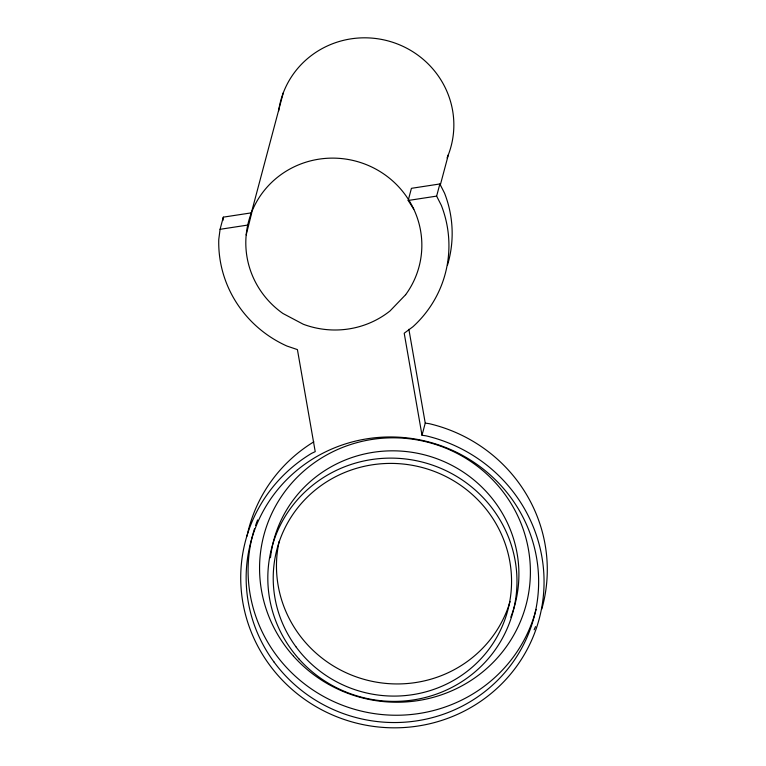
<?xml version="1.0" encoding="UTF-8"?>
<svg xmlns="http://www.w3.org/2000/svg" width="766" height="766" viewBox="0 0 766 766"><rect width="100%" height="100%" fill="white"/><g stroke="black" fill="none" stroke-linecap="round" stroke-linejoin="round"><path stroke-width="1.15" d="M246.183 234.932L251.746 212.795L223.308 217.151L220.081 229.312L218.77 239.452A115.312 112.171 14.9 0 0 286.896 346.031L297.419 349.602L315.219 451.643L311.599 453.357A151.936 147.8 14.9 0 0 289.318 686.987A151.936 147.8 14.9 0 0 526.539 650.621A151.936 147.8 14.9 0 0 426.02 435.825L422.009 435.27L404.209 333.229L412.97 326.709A115.312 112.171 14.9 0 0 441.331 205.345L436.63 196.115L439.866 183.964L411.428 188.321L408.192 200.472L413.803 209.242M222.877 220.541L223.308 217.151M251.277 213.13L283.286 92.82M440.153 185.621L448.388 154.684M422.009 435.27L425.245 423.119L408.872 329.294M220.081 229.312L248.519 224.945M408.192 200.472L436.63 196.115M425.245 423.119L429.257 423.675A151.936 147.8 14.9 0 1 541.773 609.133M439.866 183.964L444.558 193.195A115.312 112.171 14.9 0 1 447.507 265.036M535.53 626.645A151.936 147.8 14.9 0 1 534.113 629.815M246.987 536.171A151.936 147.8 14.9 0 1 313.83 441.819M510.07 601.549A119.381 116.126 14.9 0 1 366.359 679.978A119.381 116.126 14.9 0 1 279.178 541.351M270.475 557.734A124.801 121.411 14.9 0 1 423.359 454.573A124.801 121.411 14.9 0 1 510.807 617.166M536.104 609.41A146.507 142.524 14.9 0 1 354.955 709.431A146.507 142.524 14.9 0 1 254.494 528.779M255.595 525.447A146.507 142.524 14.9 0 1 257.606 519.961M278.604 111.118A88.176 85.773 14.9 0 1 388.86 41.125A88.176 85.773 14.9 0 1 447.057 157.949M405.654 294.69L390.038 310.939A88.176 85.773 14.9 0 1 303.269 324.238L282.951 313.495A88.176 85.773 14.9 0 1 262.001 193.425A88.176 85.773 14.9 0 1 384.704 174.619A88.176 85.773 14.9 0 1 405.654 294.69M295.906 646.734A119.381 116.126 14.9 0 0 501.203 628.637A119.381 116.126 14.9 0 0 380.06 463.87A119.381 116.126 14.9 0 0 295.906 646.734M273.979 661.958A146.507 142.524 14.9 0 0 525.936 639.744A146.507 142.524 14.9 0 0 377.265 437.539A146.507 142.524 14.9 0 0 273.979 661.958M299.027 659.028A124.801 121.411 14.9 0 0 510.51 620A124.801 121.411 14.9 0 0 367.632 460.222A124.801 121.411 14.9 0 0 299.027 659.028M293.502 656.203A135.659 131.963 14.9 0 0 523.37 613.777A135.659 131.963 14.9 0 0 368.073 440.105A135.659 131.963 14.9 0 0 293.502 656.203"/></g></svg>
